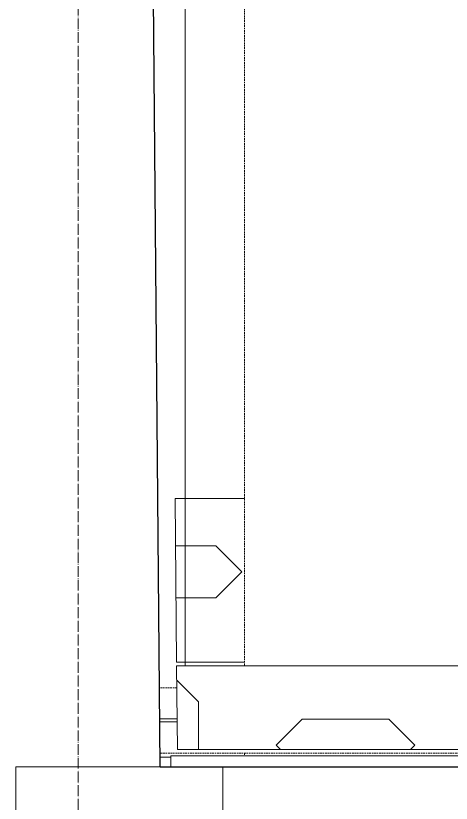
# Model space of a CAD drawing. Header units: millimetres. Extents: x -10474 to 67905, y -3824 to 44223.
# Drawn here: x 48735 to 49534, y 20531 to 21975 of the extents above; entities that cross this region are included whole.
import ezdxf

# ---------------------------------------------------------------- set-up
doc = ezdxf.new("R2010")
doc.units = ezdxf.units.MM
doc.linetypes.add('ADSK_Линия сетки', pattern=[25, 20, -2.5, 0, -2.5])
doc.linetypes.add('ADSK_Штрих_ш3 п1_5', pattern=[4.5, 3, -1.5])
for name, color, linetype, lineweight in [('Каркас', 7, 'Continuous', 18), ('Обобщенные модели', 7, 'Continuous', 18), ('Оси', 7, 'Continuous', 9), ('Потолки', 7, 'Continuous', 9), ('Потолки штриховка', 7, 'Continuous', 9), ('Стены внутренние', 7, 'Continuous', 18), ('Стены несущие', 7, 'Continuous', 30), ('Стены отделка', 7, 'Continuous', 30), ('Стены штриховка', 7, 'Continuous', 9)]:
    doc.layers.add(name, color=color, linetype=linetype, lineweight=lineweight)
pattern_1 = [(45, (0, 0), (0, 635.0003), [67.352, -381.661]), (0, (47.62, 47.62), (317.5, 317.5), [158.75, -476.25]), (315, (206.38, 47.62), (635.0003, 0), [67.352, -381.661]), (225, (254, 0), (0, -635.0003), [67.352, -381.661]), (0, (47.62, -47.62), (317.5, 317.5), [158.75, -476.25]), (315, (0, 0), (635.0003, 0), [67.352, -381.661]), (90, (396.88, -79.38), (-317.5, 317.5), [158.75, -476.25]), (45, (396.88, 79.38), (0, 635.0003), [67.352, -381.661]), (45, (444.5, -127), (0, 635.0003), [67.352, -381.661]), (90, (492.12, -79.38), (-317.5, 317.5), [158.75, -476.25]), (315, (396.88, -79.38), (635.0003, 0), [67.352, -381.661]), (315, (444.5, 127), (635.0003, 0), [67.352, -381.661])]

# ---------------------------------------------------------------- blocks, each defined once
blk = doc.blocks.new('GM_Отверстие прямоугольное _в плите_ - Отверстие-6220774-План потолков 2-го этажа')
at = {"layer": 'Обобщенные модели'}
for p, q in [((400, 1231.3), (400, -1350)), ((400, 1231.3), (400, 1224.5)), ((400, 924.3), (400, -1350))]:
    blk.add_line(p, q, dxfattribs=at)
blk = doc.blocks.new('ADSK_Балка_Двутавр_ТипБ_АСТО20-93 - б15 120Х270н-2351460-План потолков 2-го этажа')
at = {"layer": 'Каркас'}
for p, q in [((3098.5, 2.7), (3066.5, 2.7)), ((3098.6, -2.8), (3066.6, -2.8))]:
    blk.add_line(p, q, dxfattribs=at)

msp = doc.modelspace()

# ---------------------------------------------------------------- hatches: boundary and pattern name
at = {"layer": 'Потолки штриховка', "lineweight": 18}
h = msp.add_hatch(dxfattribs=at)
h.set_pattern_fill('FP_51', color=256, style=0, pattern_type=2)
h.set_pattern_definition(pattern_1)
h.paths.add_polyline_path([(49045.871, 20789.942), (49154.632, 20789.942), (49154.632, 21090.096), (49027.578, 21090.096), (49030.104, 20789.942)])
h = msp.add_hatch(dxfattribs=at)
h.set_pattern_fill('FP_50', color=256, style=0, pattern_type=2)
h.set_pattern_definition(pattern_1)
h.paths.add_polyline_path([(54966.61, 20630.15), (54965.373, 20783.15), (49987.871, 20783.15), (49987.871, 20630.15), (54959.632, 20630.15)])
h.paths.add_polyline_path([(49045.871, 20630.15), (49975.871, 20630.15), (49975.871, 20638.15), (49875.871, 20638.15), (49875.871, 20783.15), (49030.103, 20783.15), (49031.391, 20630.15)])

# ---------------------------------------------------------------- linework, layer by layer
at = {"layer": 'Каркас', "color": 8, "linetype": 'ADSK_Штрих_ш3 п1_5', "lineweight": 9, "true_color": 0x808080}
for p, q in [((49154.632, 23375.09), (49154.632, 20783.15)), ((49030.44, 20743.15), (48998.439, 20743.15)), ((49975.871, 20623.15), (48999.449, 20623.15)), ((49154.632, 20623.15), (49154.632, 20618.15))]:
    msp.add_line(p, q, dxfattribs=at)
at = {"layer": 'Оси', "linetype": 'ADSK_Линия сетки'}
msp.add_line((48849.565, -3024.361), (48849.565, 44222.998), dxfattribs=at)
at = {"layer": 'Потолки'}
for p, q in [((49030.104, 20789.942), (49027.578, 21090.096)), ((49027.578, 21090.096), (49154.632, 21090.096)), ((49154.632, 20789.942), (49030.104, 20789.942)), ((49031.391, 20630.15), (49030.103, 20783.15)), ((49030.103, 20783.15), (49875.871, 20783.15)), ((49975.871, 20630.15), (49031.391, 20630.15))]:
    msp.add_line(p, q, dxfattribs=at)
at = {"layer": 'Стены внутренние'}
msp.add_line((49019.66, 20615.573), (48999.513, 20615.573), dxfattribs=at)
at = {"layer": 'Стены несущие'}
for q in [(48920.031, 30057.405), (54998.87, 20598.15)]:
    msp.add_line((48999.659, 20598.15), q, dxfattribs=at)
at = {"layer": 'Стены отделка', "lineweight": 9}
for p, q in [((49019.66, 20598.15), (49019.66, 20618.15)), ((49019.66, 20618.15), (55000, 20618.15))]:
    msp.add_line(p, q, dxfattribs=at)
at = {"layer": 'Стены штриховка'}
for p, q in [((48735, 20598.15), (48735, 20088.15)), ((48735, 20598.15), (48999.659, 20598.15)), ((49115, 20088.15), (49115, 20598.15))]:
    msp.add_line(p, q, dxfattribs=at)

# ---------------------------------------------------------------- block references
at = {"layer": 'Каркас', "rotation": 180}
msp.add_blockref('ADSK_Балка_Двутавр_ТипБ_АСТО20-93 - б15 120Х270н-2351460-План потолков 2-го этажа', (52097.485, 20683.15), dxfattribs=at)
at = {"layer": 'Обобщенные модели', "rotation": 180}
msp.add_blockref('GM_Отверстие прямоугольное _в плите_ - Отверстие-6220774-План потолков 2-го этажа', (49445.871, 22014.424), dxfattribs=at)

doc.saveas('drawing.dxf')
